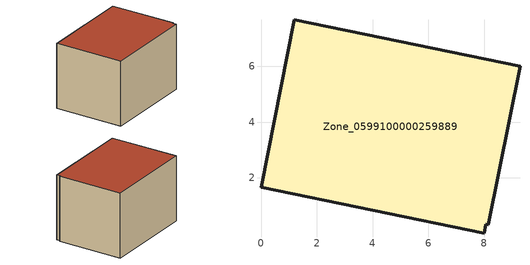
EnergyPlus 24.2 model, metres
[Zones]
Zone_0599100000259889
 floor ground (C_G): 8.15,0.32 8.06,0.34 8,0.02 0,1.67 1.2,7.67 9.29,6 z0
 wall outside (C_F): 9.29,6 1.2,7.67 0,1.67 8,0.02 8.06,0.34 8.15,0.32 9.29,6 z0:5.8
 roof outside (C_R): 8.06,0.34 8.15,0.32 9.29,6 1.2,7.67 0,1.67 8,0.02 z5.8
[BUILDING]
Pand.0599100000259889: North Axis=0; Terrain=City; Loads Convergence Tolerance Value=0.04; Temperature Convergence Tolerance Value=0.4; Solar Distribution=FullExterior; Maximum Number of Warmup Days=25; Minimum Number of Warmup Days=1
[Site:Location]
Rotterdam.The.Hague.AP_ZH_NLD Design_Conditions: Latitude=51.96; Longitude=4.45; Time Zone=1; Elevation=-4.5
[SITE:GROUNDTEMPERATURE:BUILDINGSURFACE]
18, 18, 18, 18, 18, 18, 18, 18, 18, 18, 18, 18
[MATERIAL] Thermal Absorptance=0.9; Solar Absorptance=0.7; Visible Absorptance=0.7
Name | Roughness | Thickness | Conductivity | Density | Specific Heat
G.TI.1965-1974 | MediumSmooth | 0.15 | 0.882353 | 540 | 1210
F.TI.1965-1974 | Rough | 0.3 | 0.697674 | 1920 | 840
R.TI.1965-1974 | MediumRough | 0.2 | 0.232558 | 1500 | 1000
[CONSTRUCTION]
C_G: G.TI.1965-1974
C_F: F.TI.1965-1974
C_R: R.TI.1965-1974
[ZONE]
Zone_0599100000259889: Type=1; Multiplier=1; Ceiling Height=Autocalculate; Volume=Autocalculate; Floor Area=autocalculate; Part of Total Floor Area=Yes
[ZONEINFILTRATION:DESIGNFLOWRATE]
Infil_Zone_0599100000259889: Zone or ZoneList or Space or SpaceList=Zone_0599100000259889; Schedule=AlwaysOn; Design Flow Rate Calculation Method=Flow/Area; Flow Rate per Floor Area=0.003; Constant Term Coefficient=1; Temperature Term Coefficient=0; Velocity Term Coefficient=0; Velocity Squared Term Coefficient=0
[HVACTEMPLATE:ZONE:IDEALLOADSAIRSYSTEM]
Zone_0599100000259889: Maximum Heating Supply Air Temperature=50; Minimum Cooling Supply Air Temperature=13; Maximum Heating Supply Air Humidity Ratio=0.0156; Minimum Cooling Supply Air Humidity Ratio=0.0077; Heating Limit=NoLimit; Cooling Limit=NoLimit; Dehumidification Control Type=ConstantSensibleHeatRatio; Cooling Sensible Heat Ratio=0.7; Dehumidification Setpoint=60; Humidification Control Type=None; Humidification Setpoint=30; Outdoor Air Method=None; Outdoor Air Flow Rate per Person=0.00944; Outdoor Air Flow Rate per Zone Floor Area=0; Outdoor Air Flow Rate per Zone=0; Demand Controlled Ventilation Type=None; Outdoor Air Economizer Type=NoEconomizer; Heat Recovery Type=None; Sensible Heat Recovery Effectiveness=0.7; Latent Heat Recovery Effectiveness=0.65
[ZONECONTROL:THERMOSTAT]
ThermostatControl_Zone_0599100000259889: Zone or ZoneList=Zone_0599100000259889; Control Type Schedule=DualSetpointControlType; Control 1=Thermostat_Zone_0599100000259889; Temperature Difference Between Cutout And Setpoint=0
[THERMOSTATSETPOINT:DUALSETPOINT]
Thermostat_Zone_0599100000259889: Heating Setpoint Temperature Schedule=HeatingSetpoint_Zone_0599100000259889; Cooling Setpoint Temperature Schedule=CoolingSetpoint_Zone_0599100000259889
[SCHEDULE:COMPACT]
HeatingSetpoint_Zone_0599100000259889: Through: 12/31, For: AllDays, Until: 24:00, 21
CoolingSetpoint_Zone_0599100000259889: Through: 12/31, For: AllDays, Until: 24:00, 24
DualSetpointControlType: Through: 12/31, For: AllDays, Until: 24:00, 4
AlwaysOn: Through: 12/31, For: AllDays, Until: 24:00, 1
